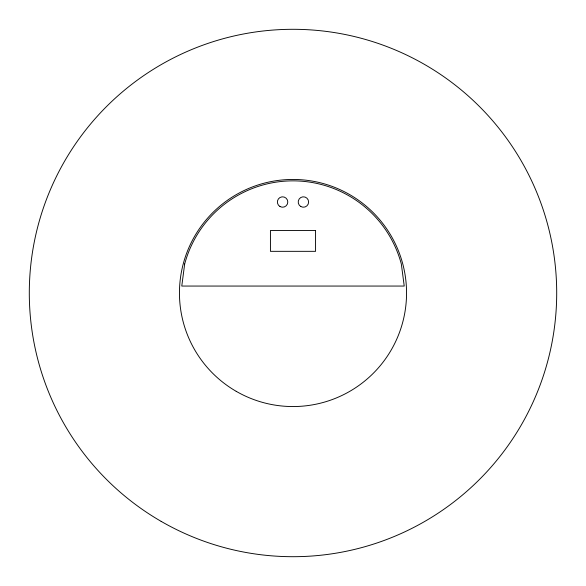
<?xml version="1.0" encoding="UTF-8"?>
<svg xmlns="http://www.w3.org/2000/svg" width="586" height="586" viewBox="0 0 586 586"><rect width="100%" height="100%" fill="white"/><g stroke="black" fill="none" stroke-linecap="round" stroke-linejoin="round"><path stroke-width="0.88" d="M184.678 263.971L181.77 286.056L404.23 286.056L401.322 263.971A112.146 112.146 0 0 0 184.678 263.971M315.568 230.503L270.432 230.503L270.432 251.335L315.568 251.335L315.568 230.503M161.15 521.372A263.7 263.7 0 0 0 556.7 293A263.7 263.7 0 0 0 161.15 64.628A263.7 263.7 0 0 0 161.15 521.372M236.224 391.338A113.552 113.552 0 0 0 406.552 293A113.552 113.552 0 0 0 236.224 194.662A113.552 113.552 0 0 0 236.224 391.338M279.983 206.528A5.208 5.208 0 0 0 287.792 202.016A5.208 5.208 0 0 0 279.983 197.504A5.208 5.208 0 0 0 279.983 206.528M300.808 206.528A5.208 5.208 0 0 0 308.624 202.016A5.208 5.208 0 0 0 300.808 197.504A5.208 5.208 0 0 0 300.808 206.528"/></g></svg>
